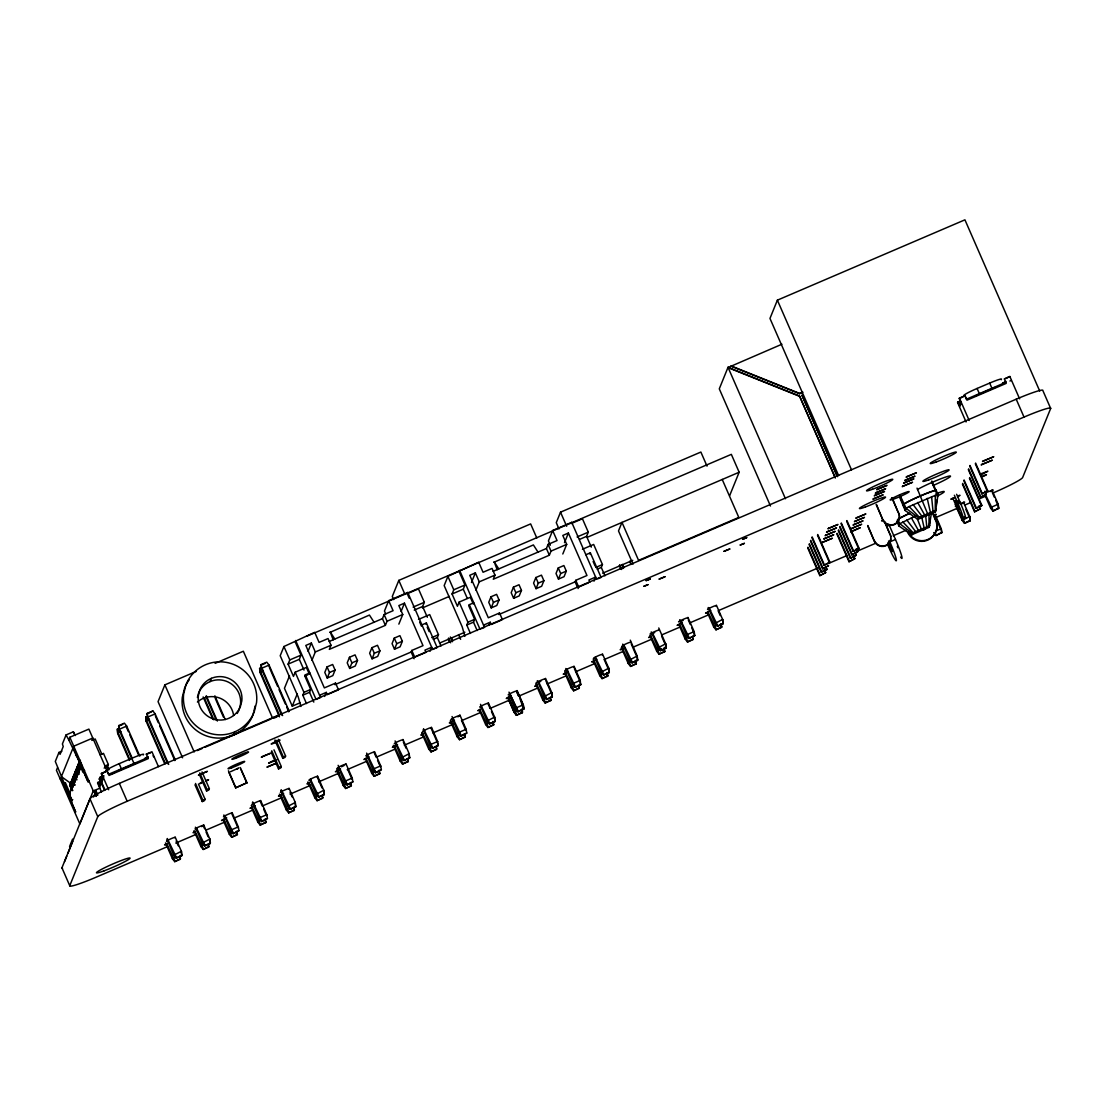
<?xml version="1.0" encoding="UTF-8"?>
<svg xmlns="http://www.w3.org/2000/svg" width="1106" height="1106" viewBox="0 0 1106 1106"><rect width="100%" height="100%" fill="white"/><g stroke="black" fill="none" stroke-linecap="round" stroke-linejoin="round"><path stroke-width="1.5" d="M896.925 521.451L898.874 525.931L911.593 534.834L913.141 532.705L928.999 525.903L929.012 514.138M899.883 497.824L905.15 510.502L917.856 519.405L919.404 517.262L935.261 510.474L935.289 495.35L938.04 494.548L936.091 490.082A20.198 1.687 -23.6 0 0 904.044 503.811L900.478 496.304M911.593 534.834L929.178 527.285L930.146 518.908M917.856 519.405L935.455 511.857L935.842 508.497M936.215 505.152L936.796 500.119M929.178 527.285L931.39 513.115M935.455 511.857L938.04 494.548L937.183 496.76M197.407 697.471L198.181 694.374M253.578 712.388L252.901 715.112A36.719 36.457 22.1 0 1 182.31 697.292L184.619 688.056A36.719 36.457 22.1 0 1 189.264 679.748M253.993 710.757L255.209 705.877M898.874 525.931L899.745 523.719L914.98 516.281M905.15 510.502L906.008 508.29L909.118 506.562L935.289 495.35M903.906 504.156L904.998 503.465A18.968 1.59 -23.6 0 1 935.095 490.566L936.091 490.082M61.881 751.181L58.964 752.426L55.3 761.44L64.314 783.352L63.747 784.721L65.434 782.868L70.314 794.039L69.194 794.523L71.627 800.108L71.185 801.228L75.692 812.081L60.816 778.016L60.318 779.232M75.374 735.518L73.342 731.813L66.056 734.937L62.406 743.951L63.236 746.536L60.083 754.32L58.964 752.426M57.471 767.702L56.42 770.301L79.853 823.942L93.263 790.914L99.941 788.177M83.448 770.398L68.766 739.859L69.83 737.26L88.881 729.103L106.992 770.564M72.678 748.803L61.383 776.633L71.033 783.518M75.609 755.509L76.162 754.126M71.614 789.808L69.733 784.97L71.724 789.546M72.443 787.776L70.438 783.2L72.789 781.97M72.72 787.099L70.825 782.26L72.83 786.836M71.268 781.168L73.273 785.758M73.812 784.403L71.931 779.55L73.922 784.126M74.282 773.73L76.95 779.827M78.415 763.569L80.406 768.158M79.342 761.274L81.899 767.647M71.669 781.97L76.065 771.145M77.309 768.048L80.448 760.32M69.194 794.523L80.489 766.693L81.609 766.209M92.296 739.264L92.793 738.048L73.729 746.204L73.231 747.421L88.01 781.748L83.379 771.172L84.609 770.412M83.379 771.172L82.936 772.278L78.789 762.628L81.457 768.725M69.554 846.56L72.595 839.081M131.586 758.481L119.158 730.015L118.798 725.564L124.397 723.158L126.678 726.075L139.812 756.117M167.822 846.477L96.402 877.072A30.595 2.558 -23.6 0 1 69.747 885.699L61.936 867.809L89.959 798.767A30.595 2.558 -23.6 0 1 119.351 783.38L1016.207 399.197A30.595 2.558 -23.6 0 1 1042.861 390.57L1050.672 408.46L1022.649 477.502A30.595 2.558 -23.6 0 1 993.243 492.889M64.507 861.698L66.733 856.21M68.005 853.085L72.747 841.39M94.328 790.569L93.775 791.924L96.028 790.97L97.853 795.159M101.697 782.08L99.305 785.675L100.425 785.191L98.959 781.831L97.563 782.993L101.476 791.937M97.84 782.315L99.803 786.795L101.061 783.67L99.388 778.527L104.586 790.444M104.876 789.725L99.678 777.808L103.909 775.735M99.955 777.131L101.904 781.61L103.162 778.486L101.489 773.343L107.088 770.937L109.052 775.417L148.287 758.605L146.324 754.126L151.937 751.734L158.448 766.638M117.72 733.555L117.36 729.089L117.72 733.555L129.471 760.43M119.158 730.015L118.798 725.564M93.581 796.984L96.028 790.97M104.144 768.089L107.503 766.638L108.36 764.55L103.48 753.366L100.121 754.804M101.213 774.02L107.088 770.937M69.747 885.699L97.77 816.657A30.595 2.558 -23.6 0 1 127.176 801.269L1024.018 417.086A30.595 2.558 -23.6 0 1 1050.672 408.46M167.67 763.679L147.637 717.822L147.264 713.356L152.877 710.964L155.158 713.882L175.19 759.739M146.199 721.361L145.826 716.895L146.199 721.361L164.849 764.052M147.637 717.822L147.264 713.356M152.877 710.964L146.987 714.034M196.274 671.411L164.877 684.863L158.061 701.646L182.587 757.79M154.812 714.753L155.158 713.882L147.983 716.951L168.706 764.398M146.324 754.126L150.54 752.882M147.734 757.624L108.554 774.297L107.033 771.076M210.029 681.586L211.343 678.337M180.154 856.058L180.306 859.265L174.707 861.657L172.412 858.74L175.633 856.638M181.743 855.726L181.384 851.261L181.743 855.726L176.144 858.132L173.849 855.201L181.384 851.261L175.149 837.021M174.707 861.657L180.582 858.588M176.144 858.132L182.02 855.049M194.96 784.804L202.287 801.56L202.84 800.205L205.08 799.251L198.416 784.016M199.91 775.762L206.573 791.011L207.126 789.656L209.366 788.689L202.039 771.919M205.08 799.251L204.527 800.606L202.287 801.56M209.366 788.689L208.813 790.043L206.573 791.011M279.445 716.84L260.104 672.559L259.73 668.107L260.449 671.701L279.099 714.393M281.56 714.891L261.528 669.033L261.168 664.568L266.767 662.176L269.062 665.093L289.095 710.951M233.421 735.117L234.735 731.868M260.104 672.559L263.325 670.471M261.528 669.033L261.168 664.568M268.703 665.964L269.062 665.093L261.887 668.162L282.611 715.596M208.633 843.864L208.785 847.058L203.186 849.463L200.891 846.546L204.112 844.445M210.223 843.532L209.85 839.067L210.223 843.532L204.61 845.924L202.329 843.007L209.85 839.067L203.628 824.813M319.579 695.259L326.298 692.384L327.279 694.623L338.491 689.812L335.56 683.107L334.938 684.655L411.169 652.001L411.791 650.452L423.004 645.655L404.45 603.171L398.837 605.576L402.75 614.521L387.045 621.24L385.386 625.346L329.325 649.36L330.998 645.254L328.067 638.549L319.095 642.392L314.698 632.328L283.938 646.512L280.205 655.72L298.274 697.07L300.915 706.485M203.186 849.463L209.062 846.38M204.61 845.924L210.499 842.855M228.983 772.596L235.647 787.831L246.97 782.758L240.306 767.523M306.473 703.568L302.809 695.19L309.542 692.301L310.689 689.467L304.827 676.043L305.325 674.826L309.804 672.904L309.321 674.121L306.39 667.416L295.178 672.227L293.463 676.416L288.099 664.125L289.8 659.923L301.012 655.125L295.15 641.715M289.523 675.821L284.449 688.291L292.261 706.167L300.182 702.78M235.647 787.831L246.97 782.758M288.099 664.125L299.311 659.328L301.012 655.125M237.113 831.671L237.265 834.864L231.652 837.27L229.371 834.339L232.592 832.251M231.748 813.491L237.97 827.73L238.329 826.873L238.965 830.661L233.09 833.73L230.795 830.813L231.154 829.942L238.329 826.873L232.094 812.62M278.436 716.232L278.823 715.292L271.468 718.43M231.652 837.27L237.541 834.187M233.09 833.73L238.965 830.661M308.049 651.268L311.394 643.042L315.307 651.973L311.961 660.213M292.261 706.167L297.334 693.697M302.809 695.19L303.956 692.342L310.689 689.467M333.224 639.862L330.182 631.872L334.814 639.047M271.191 752.149L278.518 768.905L279.071 767.55L281.311 766.596L273.984 749.827M274.813 740.066L282.804 758.357L283.357 757.002L285.597 756.034L278.27 739.264M265.578 819.463L265.73 822.67L260.131 825.062L257.836 822.145L261.057 820.044M263.684 809.205L266.449 815.537L266.809 814.666L267.445 818.454L261.569 821.537L259.274 818.606L259.634 817.749L266.809 814.666L260.574 800.426M281.311 766.596L280.758 767.951L278.518 768.905M285.597 756.034L285.044 757.389L282.804 758.357M260.131 825.062L266.007 821.993M261.569 821.537L267.445 818.454M327.044 666.89L324.791 672.434L327.238 678.033L332.837 675.628L335.09 670.07L332.657 664.485L327.044 666.89L329.491 672.476L327.238 678.033M324.652 696.448L326.298 692.384M294.058 807.269L294.21 810.463L288.611 812.869L286.316 809.951L289.537 807.85M295.648 806.938L295.274 802.472L295.648 806.938L290.035 809.343L287.754 806.412L295.274 802.472L289.053 788.219M349.468 657.282L347.215 662.84L349.662 668.425L355.261 666.019L357.515 660.476L355.067 654.876L349.468 657.282L351.915 662.867L349.662 668.425M288.611 812.869L294.486 809.786M290.035 809.343L295.924 806.26M421.911 624.89L426.404 622.968L437.147 647.549L432.653 649.471L407.755 592.47L388.69 600.641L384.459 611.065L385.718 613.927M329.201 641.452L382.455 618.641L384.128 614.535L393.086 610.692L388.69 600.641M536.797 538L530.645 523.912L398.81 580.387L392.284 596.466L393.653 599.604M371.893 647.674L369.639 653.231L372.072 658.817L377.685 656.411L379.939 650.867L377.492 645.282L371.893 647.674L374.326 653.273L372.072 658.817M322.537 795.076L322.689 798.269L317.076 800.675L314.795 797.744L318.016 795.656M324.113 794.744L323.754 790.278L324.113 794.744L318.514 797.136L316.219 794.219L323.754 790.278L317.519 776.025M317.076 800.675L322.966 797.592M318.514 797.136L324.39 794.067M409.206 598.166L407.257 593.687L407.755 592.47M401.105 611.411L404.45 603.171M398.851 624.13L402.75 614.521M394.303 638.079L392.063 643.623L394.496 649.208L400.109 646.816L402.363 641.259L399.916 635.673L394.303 638.079L396.75 643.664L394.496 649.208M351.003 782.868L351.155 786.076L345.556 788.481L343.261 785.55L346.482 783.463M347.726 769.444L351.874 778.942L352.233 778.085L352.869 781.859L346.994 784.942L344.699 782.025L345.058 781.154L352.233 778.085L345.998 763.831M345.556 788.481L351.432 785.398M346.994 784.942L352.869 781.859M414.211 610.097L422.63 606.503L424.331 602.3L418.469 588.89L407.257 593.687M425.907 624.185L426.404 622.968M502.456 619.678L499.525 612.973L498.889 614.521L575.12 581.853L575.756 580.318L586.968 575.507L568.401 533.037L562.802 535.442L566.701 544.387L551.009 551.106L549.35 555.212L493.29 579.226L494.963 575.12L492.032 568.415L483.059 572.258L478.663 562.194L447.902 576.378L444.17 585.586L462.239 626.936L464.879 636.351M379.482 770.675L379.635 773.882L374.035 776.274L371.74 773.357L374.962 771.255M377.588 760.416L380.353 766.748L380.699 765.877L381.349 769.665L375.459 772.748L373.178 769.817L373.524 768.96L380.699 765.877L374.478 751.624M374.035 776.274L379.911 773.205M375.459 772.748L381.349 769.665M473.271 603.987L470.34 597.281L459.128 602.093L457.428 606.282L452.064 593.991L453.764 589.788L464.976 584.991L459.114 571.581M430.027 651.296L431.686 647.245L424.953 650.121L425.934 652.36L414.722 657.158L411.791 650.452M433.303 639.282L437.34 637.554L438.488 634.72L429.695 614.59L418.497 619.401M452.064 593.991L463.276 589.18L464.976 584.991M471.46 582.516L475.359 572.894L479.271 581.839L475.926 590.079M407.962 758.481L408.114 761.675L402.501 764.08L400.22 761.163L403.441 759.062M409.538 758.149L409.179 753.684L409.538 758.149L403.939 760.541L401.644 757.624L409.179 753.684L402.943 739.43M402.501 764.08L408.39 760.997M403.939 760.541L409.814 757.472M473.769 602.77L469.29 604.692L468.792 605.908L474.654 619.319L473.492 622.166L466.773 625.042L470.437 633.434M466.773 625.042L467.921 622.208L474.654 619.319M497.188 569.728L494.147 561.737L498.778 568.913M436.428 746.274L436.58 749.481L430.981 751.886L428.686 748.956L431.907 746.868M431.077 728.107L437.299 742.347L437.644 741.49L438.294 745.264L432.418 748.347L430.123 745.43L430.483 744.559L437.644 741.49L431.423 727.236M491.009 596.756L488.755 602.3L491.202 607.885L496.801 605.494L499.055 599.936L496.608 594.351L491.009 596.756L493.456 602.341L491.202 607.885M430.981 751.886L436.856 748.803M432.418 748.347L438.294 745.264M489.17 624.959L490.262 622.249L491.244 624.475L501.046 620.272M513.433 587.148L511.179 592.692L513.613 598.291L519.226 595.885L521.479 590.341L519.032 584.742L513.433 587.148L515.866 592.733L513.613 598.291M464.907 734.08L465.059 737.287L459.46 739.679L457.165 736.762L460.386 734.66M461.617 720.656L465.778 730.154L466.124 729.283L466.773 733.071L460.884 736.154L458.603 733.223L458.949 732.366L466.124 729.283L459.902 715.043M459.46 739.679L465.336 736.61M460.884 736.154L466.773 733.071M596.618 579.337L571.719 522.336L552.654 530.493L548.424 540.917L550.304 545.23M707.024 466.138L700.872 452.05L560.521 512.175L556.263 522.668L558.986 528.931M493.165 571.318L546.419 548.507L548.078 544.401L557.051 540.558L552.654 530.493M535.843 577.539L533.59 583.097L536.037 588.682L541.65 586.277L543.903 580.733L541.456 575.148L535.843 577.539L538.29 583.139L536.037 588.682M493.387 721.886L493.539 725.08L487.926 727.485L485.645 724.568L488.866 722.467M494.963 721.554L494.603 717.089L494.963 721.554L489.364 723.946L487.069 721.029L494.603 717.089L488.368 702.835M487.926 727.485L493.815 724.402M489.364 723.946L495.239 720.877M571.719 522.336L571.221 523.553L582.433 518.755L588.295 532.166L586.581 536.355L579.585 539.369M564.502 542.645L568.401 533.037M562.802 553.995L566.701 544.387M558.267 567.945L556.014 573.489L558.461 579.074L564.06 576.682L566.313 571.125L563.88 565.539L558.267 567.945L560.714 573.53L558.461 579.074M521.52 709.195L522.239 712.789L516.405 715.292L514.11 712.361L517.567 710.176M520.179 699.324L523.663 709.25L517.843 711.752L515.548 708.835L515.908 707.964L523.304 704.799L517.069 690.545M514.691 711.407L516.626 715.195L514.345 712.264L508.47 697.153M516.405 715.292L522.502 712.112L522.073 709.596M517.843 711.752L523.94 708.587L523.304 704.799L523.442 709.347L523.94 708.587M522.502 712.112L522.004 712.886L521.534 710.494M589.871 554.051L590.355 552.834L601.097 577.415L598.111 578.701M578.051 588.572L578.687 587.023L588.489 582.821M550.553 697.388L550.705 700.596L545.106 702.987L542.811 700.07L546.032 697.969M552.143 697.057L551.77 692.591L552.143 697.057L546.53 699.462L544.249 696.531L551.77 692.591L545.548 678.351M593.991 581.162L595.636 577.097L588.917 579.986L589.899 582.226M545.106 702.987L550.982 699.918M546.53 699.462L552.419 696.379M597.268 569.148L601.291 567.419L602.452 564.572L593.659 544.456L582.447 549.267M579.032 685.195L579.185 688.388L573.572 690.794L571.29 687.877L574.512 685.775M580.249 680.397L580.622 684.863L575.009 687.268L572.728 684.337L573.074 683.48L580.249 680.397L574.028 666.144M573.572 690.794L579.461 687.711M575.009 687.268L580.885 684.185M607.498 673.001L607.664 676.195L602.051 678.6L599.77 675.669L602.991 673.582M609.088 672.669L608.729 668.204L609.088 672.669L603.489 675.061L601.194 672.144L608.729 668.204L602.494 653.95M835.307 477.612L799.666 396.045L728.025 367.316L719.287 388.842L770.481 506.009M602.051 678.6L607.927 675.517M603.489 675.061L609.365 671.992M835.196 477.889L799.555 396.321L727.914 367.579L781.914 344.229M635.978 660.794L636.13 664.001L630.531 666.406L628.236 663.476L631.457 661.388M637.568 660.462L637.194 656.01L637.568 660.462L631.955 662.867L629.673 659.95L637.194 656.01L630.282 640.167M1039.723 391.054L964.93 219.831L777.38 300.168L769.97 318.431L838.597 475.525M630.531 666.406L636.406 663.324M631.955 662.867L637.844 659.784M664.236 647.342L664.609 651.807L658.996 654.199L656.715 651.282L657.061 650.411L661.374 648.572M666.047 648.268L665.674 643.803L666.047 648.268L660.434 650.674L658.153 647.743L665.674 643.803L658.761 627.973M658.996 654.199L664.886 651.13M660.434 650.674L666.31 647.591M729.656 495.626L739.154 472.234L731.343 454.359L306.915 636.171M692.923 636.406L693.089 639.6L687.476 642.005L685.195 639.088L688.416 636.987M691.72 627.724L693.794 632.48L694.153 631.609L694.789 635.397L688.914 638.466L686.619 635.549L686.978 634.678L694.153 631.609L687.918 617.355M687.476 642.005L693.351 638.922M688.914 638.466L694.789 635.397M731.08 366.224L799.514 393.681L802.749 392.077M721.402 624.199L721.554 627.406L715.955 629.812L713.66 626.881L716.882 624.793M722.992 623.867L722.619 619.415L722.992 623.867L717.379 626.273L715.098 623.355L722.619 619.415L716.398 605.162M715.955 629.812L721.831 626.729M717.379 626.273L723.269 623.19M807.698 547.899L819.822 575.645L825.698 572.576L824.343 569.493M821.205 572.203L827.094 569.134L821.205 572.203L809.094 544.456M822.601 568.774L828.491 565.691L822.601 568.774L810.491 541.028M811.873 537.585L823.998 565.332L829.887 562.249L817.763 534.502M825.698 572.576L819.822 575.645M823.998 565.332L829.887 562.249M836.869 533.977L848.993 561.737L854.869 558.654L853.528 555.571M838.265 530.548L850.39 558.295L856.265 555.212L854.924 552.129M839.661 527.106L851.786 554.853L857.662 551.77L856.307 548.687M841.058 523.663L853.182 551.41L859.058 548.341L846.933 520.58M854.869 558.654L848.993 561.737M856.265 555.212L850.39 558.295M857.662 551.77L851.786 554.853M853.182 551.41L859.058 548.341M890.772 538.968A8.572 8.502 22.1 0 1 874.417 541.318L867.837 525.488M892.1 497.645L898.68 513.488A8.572 8.502 22.1 0 1 894.256 524.673A8.572 8.502 22.1 0 1 882.989 520.207L876.408 504.364M884.883 521.852L890.109 534.599A8.572 8.502 22.1 0 1 890.731 536.742M966.063 421.953L957.602 402.584L958.999 401.423L960.464 404.782L959.344 405.252L960.602 402.142M957.879 401.907L959.828 406.372L961.086 403.261L959.414 398.119L965.013 395.713L966.976 400.178L1006.211 383.381L1004.262 378.902L1009.861 376.496L1019.621 398.851M959.137 398.796L965.013 395.713M935.883 519.474A15.304 15.194 22.1 0 1 927.962 539.452A15.304 15.194 22.1 0 1 907.846 531.488L907.57 532.166A15.304 15.194 22.1 0 0 927.699 540.129A15.304 15.194 22.1 0 0 935.607 520.152L933.132 513.198M933.699 532.608L935.994 535.525L941.87 532.456L941.234 528.668L934.999 514.414M935.994 535.525L941.87 532.456M1005.672 382.4L966.423 399.197L964.957 395.851M1009.861 376.496L1005.617 378.584M970.073 520.926L969.699 516.474L970.073 520.926L964.46 523.332L962.179 520.414L969.699 516.474L963.478 502.221M964.46 523.332L970.349 520.249M962.414 484.082L974.538 511.829L980.428 508.746L979.073 505.663M963.81 480.64L975.934 508.387L981.824 505.318L969.699 477.571M968.317 469.566L980.441 497.313L986.317 494.244L984.962 491.161M969.713 466.124L981.838 493.884L987.713 490.801L975.589 463.055M980.428 508.746L974.538 511.829M975.934 508.387L981.824 505.318M986.317 494.244L980.441 497.313M987.713 490.801L981.838 493.884M995.746 500.382L997.819 505.138L998.179 504.267L998.815 508.055L992.939 511.138L990.644 508.207L991.004 507.35L998.179 504.267L991.958 490.027M992.939 511.138L998.815 508.055M143.255 754.983L143.573 754.195A13.894 1.161 -23.6 0 0 131.752 758.315L119.158 763.679A14.074 1.175 -23.6 0 0 107.282 770.688M1001.179 379.759L1001.497 378.971A13.894 1.161 -23.6 0 0 989.676 383.091L977.082 388.455A14.074 1.175 -23.6 0 0 963.838 395.409M277.067 759.725L277.302 759.172M175.038 837.809C177.015 835.542 161.531 842.924 168.209 840.919M231.997 813.422C233.96 811.14 218.49 818.537 225.168 816.518M260.463 801.228C262.44 798.947 246.956 806.329 253.633 804.325M288.942 789.02C290.919 786.753 275.435 794.136 282.113 792.131M317.422 776.827C319.385 774.546 303.915 781.942 310.592 779.937M345.888 764.633C347.865 762.352 332.381 769.735 339.058 767.73M374.367 752.426C376.344 750.158 360.86 757.541 367.538 755.536M402.847 740.232C404.81 737.965 389.34 745.347 396.017 743.343M431.312 728.038C433.289 725.757 417.805 733.154 424.483 731.135M488.271 703.637C490.235 701.37 474.764 708.752 481.442 706.748M545.217 679.25C547.069 676.872 527.645 686.411 540.82 681.365M573.696 667.042C575.659 664.775 560.189 672.158 566.866 670.153M602.162 654.849C604.139 652.568 588.655 659.964 595.332 657.946M630.641 642.655C632.618 640.374 617.134 647.757 623.812 645.752M659.121 630.448C660.959 628.084 641.549 637.609 654.724 632.577M687.586 618.254C689.439 615.89 670.015 625.415 683.19 620.383M716.066 606.06C718.043 603.779 702.559 611.176 709.236 609.157M889.57 525.723L890.302 525.17L888.201 525.682M144.568 758.467L148.093 756.615M277.827 741.559C287.519 735.988 261.196 748.029 275.546 742.596M202.066 782.177L199.633 783.615L201.679 783.117M206.158 781.195L208.592 779.771L206.546 780.269M236.449 769.347L238.163 768.449M1006.031 381.39L1002.492 383.243L1005.243 382.164M167.241 843.325L164.559 844.901L166.812 844.362M201.624 826.611C210.389 821.786 189.098 830.689 196.688 828.726M195.707 831.131L193.038 832.707L195.292 832.154M309.611 782.343L306.943 783.905L309.196 783.366M423.515 733.541L420.833 735.117L423.086 734.578M457.898 716.826C466.663 712.015 445.372 720.905 452.962 718.941M480.46 709.153L477.792 710.729L480.045 710.176M508.94 696.946L506.258 698.522L510.958 697.001M537.405 684.752L534.737 686.328L536.991 685.789M622.83 648.157L620.162 649.734L624.849 648.213M651.31 635.964L648.641 637.54L650.895 637.001M850.998 531.433L860.288 527.7L850.749 532.041M983.428 476.451L986.469 474.668L981.146 476.396M953.331 497.783L950.842 499.248L955.211 497.824M957.547 496.774L960.036 495.308L957.934 495.806M933.505 515.935L936.188 514.359L933.934 514.898M957.478 504.806L955.335 506.396M961.985 503.728L964.667 502.152L959.967 503.672M990.464 491.534L993.133 489.958L985.944 492.612M273.431 760.596L268.606 763.126L275.311 760.652M979.695 474.239L987.865 471.225L981.99 474.308M226.689 817.79L221.518 820.5L223.771 819.961M255.168 805.597L249.984 808.306L252.237 807.767M341.491 766.762L343.994 765.615M283.634 793.403L278.463 796.113L280.717 795.573M340.579 769.002L335.408 771.712L337.662 771.172M369.058 756.808L363.888 759.518L366.141 758.979M397.538 744.601L392.367 747.31L394.621 746.771M454.483 720.213L449.312 722.923L451.566 722.384M568.387 671.425L563.217 674.135L565.47 673.582M596.853 659.217L591.682 661.927L593.936 661.388M682.278 622.623L677.107 625.332L679.361 624.793M710.757 610.429L705.587 613.139L707.84 612.6M799.514 393.681L802.638 392.34M215.103 663.351L243.348 651.24L272.657 718.306M329.975 632.411L369.432 615.06L374.049 622.236M493.926 562.277L533.382 544.926L538.014 552.101M311.394 643.042L305.795 645.434L324.348 687.904L335.56 683.107M475.359 572.894L469.76 575.3L488.313 617.77L499.525 612.973M118.522 726.241L122.725 724.43M260.892 665.245L265.094 663.448M91.826 740.412L95.185 738.974L101.849 754.209M259.454 668.784L262.26 667.582M126.678 726.075L119.517 729.158L131.946 757.61M120.941 731.453L118.079 732.684L129.817 759.573M149.421 719.259L146.545 720.49L165.209 763.181M413.119 607.097L424.331 602.3M577.083 536.963L588.295 532.166M315.307 651.973L330.998 645.254M479.271 581.839L494.963 575.12M422.423 607.913L449.34 596.383M587.12 537.364L739.154 472.234M585.876 554.756L590.355 552.834M304.827 676.043L307.814 674.771M71.821 779.813L74.061 778.859M64.314 783.352L65.434 782.868M105.001 765.988L108.36 764.55M957.602 402.584L960.409 401.381M70.715 782.523L72.955 781.569M70.438 783.2L72.678 782.246M329.491 672.476L335.09 670.07M351.915 662.867L357.515 660.476M374.326 653.273L379.939 650.867M396.75 643.664L402.363 641.259M493.456 602.341L499.055 599.936M515.866 592.733L521.479 590.341M538.29 583.139L543.903 580.733M560.714 573.53L566.313 571.125M1009.93 381.017L1011.05 380.533M69.623 785.232L71.862 784.278M88.121 781.486L89.24 781.002M88.01 781.748L89.13 781.278M99.678 777.808L102.471 776.606M103.798 776.896L101.406 780.49L102.54 780.007L101.075 776.647M99.111 779.205L100.231 778.721M431.769 637.595L438.488 634.72M595.719 567.461L602.452 564.572M71.627 800.108L72.761 799.624M439.552 643.084L464.879 632.231M602.659 573.198L632.756 560.313M71.185 801.228L72.305 800.744L64.867 784.251M483.529 625.125L490.262 622.249M481.525 628.637L484.511 627.365L459.612 570.364M197.31 750.573L202.025 748.568M205.163 747.214L271.081 718.983M274.025 718.126L276.97 716.868M965.469 517.802L963.229 518.755A15.304 1.3 66.8 0 0 957.81 503.092L960.049 502.138L956.621 494.271M175.771 843.076L196.398 834.242M205.923 830.15L224.974 821.993M234.5 817.915L251.961 810.435M263.062 805.68L282.113 797.523M290.049 794.122L310.689 785.274M318.625 781.873L339.266 773.039M347.201 769.638L366.238 761.481M377.353 756.725L394.814 749.232M404.34 745.154L423.391 736.997M432.916 732.919L453.543 724.084M461.479 720.683L480.529 712.527M490.055 708.434L509.106 700.278M537.682 688.043L518.631 696.199L517.193 693.089M547.207 683.964L566.244 675.807M575.77 671.715L594.821 663.559M604.346 659.48L623.397 651.323M632.922 647.245L651.959 639.088M661.485 635.01L680.536 626.839M690.061 622.761L709.112 614.604M718.637 610.526L818.634 567.682M828.159 563.604L847.21 555.447M856.735 551.369L875.786 543.212M893.247 535.733L905.938 530.286M934.515 518.05L956.731 508.525M964.667 505.124L971.027 502.414M978.962 499.013L985.308 496.29M888.809 524.23L895.473 539.479L889.86 541.871A18.36 1.562 66.8 0 1 896.358 560.673A18.36 1.562 66.8 0 1 888.215 545.935M935.482 531.129L941.234 528.668L941.593 533.133M976.211 395.506A14.074 1.175 -23.6 0 1 979.515 394.04L992.11 388.676A13.894 1.161 -23.6 0 1 995.386 387.321M118.287 770.73A14.074 1.175 -23.6 0 1 121.591 769.264L134.185 763.9A13.894 1.161 -23.6 0 1 136.397 762.988M509.907 694.54C503.23 696.559 518.714 689.162 516.737 691.444L518.797 696.158M935.261 510.474L936.077 510.239M928.999 525.903L929.814 525.668M903.326 505.677L904.183 505.539M238.882 767.923L230.394 771.781M731.19 365.962L799.624 393.418M918.478 517.774L906.008 508.29L904.044 503.811M912.215 533.203L899.745 523.719L897.782 519.239M910.017 532.498L912.409 534.599M909.118 506.562L919.404 517.262M902.855 521.991L913.141 532.705M913.086 504.571L921.81 516.06M906.823 520L915.547 531.488M993.216 510.46L985.474 494.672M964.736 522.654L956.303 505.29M934.791 532.774L936.27 534.848M717.656 625.595L709.223 608.231M716.232 629.134L707.785 611.77M689.19 637.789L680.743 620.425M687.752 641.328L679.319 623.964M660.711 649.996L652.277 632.632M659.273 653.522L650.84 636.157M632.231 662.19L623.798 644.826M630.807 665.729L621.669 646.775M603.765 674.384L595.318 657.019M602.328 677.923L593.203 658.969M575.286 686.591L566.853 669.227M573.848 690.116L564.724 671.176M546.806 698.785L538.373 681.42M545.382 702.31L536.244 683.37M518.106 711.075L508.981 692.135M516.682 714.614L508.235 697.25M489.64 723.269L480.502 704.328M488.202 726.808L479.769 709.444M461.161 735.476L452.036 716.522M459.723 739.002L450.598 720.061M432.681 747.67L423.557 728.73M431.257 751.209L422.119 732.255M404.215 759.863L395.077 740.923M402.778 763.403L394.344 746.038M375.736 772.071L366.611 753.117M374.298 775.596L365.865 758.232M347.256 784.265L338.132 765.324M345.832 787.804L336.694 768.85M318.791 796.458L310.357 779.094M317.353 799.997L308.92 782.633M290.311 808.666L281.187 789.712M288.873 812.191L280.44 794.827M261.832 820.859L252.707 801.905M260.408 824.385L251.269 805.445M233.366 833.053L224.933 815.689M231.928 836.592L223.495 819.228M204.886 845.26L196.453 827.896M203.449 848.786L195.015 831.422M176.407 857.454L167.282 838.5M174.983 860.98L166.536 843.615M917.634 502.442L924.561 514.76M911.372 517.871L918.298 530.203M66.056 734.937L68.766 739.859M958.197 500.437L958.612 501.239M1016.207 399.197L1024.018 417.086M989.676 383.091L992.11 388.676M977.082 388.455L979.515 394.04M959.414 398.119L969.174 420.474M992.289 492.474L994.363 497.216M975.312 463.732L986.759 489.944M985.114 495.543L990.644 508.207M969.976 465.46L982.1 493.207M968.58 468.889L980.704 496.635M969.423 478.234L981.547 505.995M964.086 479.963L976.211 507.709M962.69 483.405L974.815 511.152M965.897 509.424L968.662 515.755M954.381 495.239L957.81 503.092M952.999 498.626L956.441 506.479A15.304 1.3 66.8 0 0 963.229 518.755M955.252 504.571L962.179 520.414M931.846 480.999L935.966 490.428M931.501 481.622L936.948 494.092M935.344 516.861L940.183 527.949M932.856 513.861L935.607 520.152M917.012 488.119L927.492 513.474M899.427 495.364L905.565 509.396M891.934 498.046L898.003 511.94M897.256 520.152L899.302 524.825M885.394 523.802L889.431 533.051M876.242 504.765L882.989 520.207M777.38 300.168L851.509 469.829M867.671 525.889L874.417 541.318M837.546 476.645L801.905 395.091L836.744 475.359M846.657 521.258L858.781 549.018M841.32 522.986L853.445 550.733M839.938 526.428L852.049 554.175M838.542 529.871L850.666 557.618M837.145 533.299L849.27 561.06M817.486 535.18L829.611 562.926M825.463 566.728L826.818 569.811M812.15 536.908L824.274 564.654M810.753 540.35L822.878 568.097M809.357 543.779L821.482 571.539M807.961 547.221L820.085 574.968M728.025 367.316L785.454 498.737M722.204 479.423L738.808 517.428L638.577 560.369L621.973 522.364L618.503 530.935L633.033 564.184M718.126 610.775L720.2 615.53M708.186 607.512L715.098 623.355M707.439 612.627L713.66 626.881M688.264 619.802L690.338 624.558M679.706 619.719L686.619 635.549M678.96 624.835L685.195 639.088M629.632 561.309L631.014 564.475M661.858 636.752L664.637 643.084M622.457 564.392L623.839 567.544M622.111 565.249L623.494 568.415M651.227 631.913L658.153 647.743M619.636 564.751L621.71 569.507M619.291 565.622L620.673 568.788M649.803 635.438L656.715 651.282M601.291 567.419L604.954 575.797M586.581 536.355L591.281 547.124M631.319 644.204L636.157 655.291M593.12 561.502L595.069 565.968M622.761 644.107L629.673 659.95M621.323 647.646L628.236 663.476M560.521 512.175L566.673 526.262M575.756 580.318L578.687 587.023M575.12 581.853L577.47 587.231M604.222 659.563L608.369 669.075M548.078 544.401L551.009 551.106M594.973 657.89L601.194 672.144M546.419 548.507L549.35 555.212M593.535 661.429L599.77 675.669M574.36 668.605L579.903 681.268M565.802 668.508L572.728 684.337M565.069 673.623L571.29 687.877M545.894 680.798L550.733 691.886M537.336 680.702L544.249 696.531M535.898 684.241L542.811 700.07M516.848 690.642L523.069 704.895L523.719 708.67M509.894 693.614L518.064 711.656L515.769 708.739L509.548 694.485M463.276 589.18L467.299 598.401M509.327 694.582L515.548 708.835M469.29 604.692L480.032 629.286M508.11 698.024L514.345 712.264M507.889 698.107L514.11 712.361M473.492 622.166L477.156 630.544M447.902 576.378L453.764 589.788M459.128 602.093L467.921 622.208M458.561 634.595L460.635 639.337M488.023 703.706L490.096 708.462M491.479 711.628L494.244 717.96M451.386 637.664L452.769 640.83M450.349 636.959L452.409 641.701M480.847 706.775L487.069 721.029M448.566 638.038L450.64 642.78M448.22 638.909L449.603 642.074M479.41 710.315L485.645 724.568M437.34 637.554L441.004 645.945M422.63 606.503L427.331 617.259M427.206 627.157L429.156 631.637M419.658 622.084L421.414 626.107M398.81 580.387L404.962 594.475M452.368 718.983L458.603 733.223M450.253 720.932L457.165 736.762M411.169 652.001L414.1 658.706M384.128 614.535L387.045 621.24M382.455 618.641L385.386 625.346M423.211 729.587L430.123 745.43M421.773 733.126L428.686 748.956M403.289 741.877L406.054 748.223M395.423 743.37L401.644 757.624M393.294 745.32L400.22 761.163M374.118 752.495L376.192 757.251M366.943 755.564L373.178 769.817M365.519 759.103L371.74 773.357M295.648 640.498L320.546 697.499L316.067 699.421L305.325 674.826M299.311 659.328L304.012 670.084M309.542 692.301L313.814 702.089M338.477 767.771L344.699 782.025M283.938 646.512L289.8 659.923M295.178 672.227L303.956 692.342M337.04 771.297L343.261 785.55M269.394 667.54L277.689 686.508M279.071 689.674L285.293 703.9M286.675 707.066L288.735 711.808M317.173 776.896L322.012 787.97M309.998 779.965L316.219 794.219M307.869 781.914L314.795 797.744M276.03 740.232L283.357 757.002M290.076 792.255L292.164 797.011M271.744 750.794L279.071 767.55M280.827 790.583L287.754 806.412M279.403 794.108L286.316 809.951M214.868 695.812L225.237 719.536M215.214 698.259L223.495 717.227M260.228 801.283L262.302 806.039M240.859 769.32L246.859 783.034M206.31 695.729L217.37 721.029M205.965 696.586L216.334 720.31M252.362 802.776L259.274 818.606M204.195 697.679L213.859 719.812M203.145 696.96L212.822 719.094M251.615 807.892L257.836 822.145M228.43 770.799L235.758 787.569M223.882 814.97L230.795 830.813M164.877 684.863L194.172 751.928M223.136 820.099L229.371 834.339M199.799 772.887L207.126 789.656M195.513 783.449L202.84 800.205M155.504 716.329L158.269 722.66M159.637 725.812L174.845 760.61M203.269 825.684L204.651 828.85M206.048 832.016L208.122 836.772M195.403 827.177L202.329 843.007M193.979 830.703L200.891 846.546M153.126 755.757L153.61 756.877M126.333 726.946L128.407 731.688M129.789 734.854L138.762 755.412M176.186 841.044L178.26 845.8M131.752 758.315L134.185 763.9M166.937 839.371L173.849 855.201M165.499 842.91L172.412 858.74M119.158 763.679L121.591 769.264M119.351 783.38L127.176 801.269M107.503 766.638L108.817 769.624M107.393 766.914L108.706 769.9M101.489 773.343L108.651 789.739M73.342 731.813L74.572 734.619M95.78 791.578L96.996 794.371M95.669 791.841L96.886 794.633M94.439 790.61L96.554 795.449M95.005 792.408L96.443 795.726M94.84 792.822L96.277 796.126M94.729 793.085L96.167 796.403M69.83 737.26L93.263 790.914M82.286 766.707L79.618 760.596L82.176 766.97M81.07 766.527L79.065 761.951L80.959 766.804M80.24 768.559L78.25 763.983L80.13 768.836M79.964 769.237L77.973 764.661L79.867 769.513M79.701 769.914L77.697 765.338L79.591 770.191M79.425 770.592L77.42 766.016L79.314 770.854M79.148 771.269L77.144 766.693L79.038 771.532M78.872 771.947L76.867 767.37L78.761 772.209M79.259 774.145L76.591 768.048L78.485 772.887M89.959 798.767L97.77 816.657M78.319 773.301L76.328 768.725L78.208 773.564M78.042 773.979L76.051 769.403L77.932 774.241M77.766 774.656L75.775 770.066L77.669 774.919M77.503 775.334L75.498 770.744L77.392 775.596M77.226 776.011L75.222 771.421L77.116 776.274M76.95 776.688L74.945 772.099L76.839 776.951M76.673 777.352L74.669 772.776L76.563 777.629M76.12 778.707L74.13 774.131L76.01 778.983M75.844 779.384L73.853 774.808L75.733 779.661M75.567 780.062L73.577 775.486L75.471 780.338M75.305 780.739L73.3 776.163L75.194 781.016M75.028 781.417L73.024 776.841L74.918 781.693M74.752 782.094L72.747 777.518L74.641 782.371M74.475 782.772L72.471 778.195L74.365 783.048M74.862 784.983L72.194 778.873L74.752 785.246M73.646 784.804L71.655 780.228L73.535 785.08M73.107 786.159L71.102 781.583L72.996 786.435M70.549 782.937L72.554 787.513M72.277 788.191L70.272 783.615L72.167 788.454M72.664 790.389L69.996 784.292L72.554 790.666M917.303 518.673L921.229 528.903M927.215 498.336L930.367 512.272M921.644 516.861L924.104 527.714M998.068 506.341L998.538 508.732M720.836 623.812L721.554 627.406M694.043 633.669L694.513 636.074M664.125 649.402L664.609 651.807M635.411 660.406L636.13 664.001M606.945 672.6L607.664 676.195M580.138 682.471L580.622 684.863M550.235 698.19L550.705 700.596M492.82 721.485L493.539 725.08M464.34 733.693L464.824 736.084M437.534 743.55L438.017 745.942M407.63 759.283L408.114 761.675M378.916 770.288L379.635 773.882M350.436 782.481L350.92 784.873M293.726 808.071L294.21 810.463M265.011 819.076L265.73 822.67M236.546 831.27L237.016 833.661M179.836 856.86L180.306 859.265M521.852 709.693L522.281 712.209M931.584 496.635L933.022 511.249M925.639 515.327L926.759 526.691M62.53 868.279A30.595 2.558 -23.6 0 1 61.936 867.809M936.049 493.691A19.59 1.645 -23.6 0 1 937.653 495.889M917.51 489.516A19.59 1.645 -23.6 0 1 948.215 476.299A19.59 1.645 -23.6 0 1 933.257 485.451M882.643 520.871A10.41 0.871 -23.6 0 1 883.113 519.723M891.16 499.884A10.41 0.871 -23.6 0 1 899.565 494.866A10.41 0.871 -23.6 0 1 908.206 492.488A10.41 0.871 -23.6 0 1 892.03 499.649M112.466 773.564A14.074 1.175 -23.6 0 1 115.176 772.195M898.846 513.073A8.572 8.502 22.1 0 1 894.422 524.258A8.572 8.502 22.1 0 1 883.155 519.806M890.275 534.198A8.572 8.502 22.1 0 1 885.851 545.382A8.572 8.502 22.1 0 1 874.583 540.917M898.708 518.714A20.198 1.687 -23.6 0 1 909.422 513.405M898.736 518.894A18.968 1.59 -23.6 0 1 909.657 513.405M198.403 693.517A21.913 21.747 22.1 0 1 240.514 704.149L239.131 709.651A21.913 21.747 22.1 0 1 237.168 713.453M197.407 702.034A21.913 21.747 22.1 0 1 233.629 715.499M960.049 502.138A15.304 1.3 66.8 0 1 964.308 516.779M925.736 528.336A4.811 4.77 22.1 0 1 922.584 530.216M895.473 539.479A18.36 1.562 66.8 0 1 900.574 557.037M897.298 546.295A8.447 0.719 66.8 0 1 897.754 547.719M888.533 541A8.447 0.719 66.8 0 1 892.404 551.618A8.447 0.719 66.8 0 1 887.8 542.811M185.946 684.808L183.637 694.043A36.719 36.457 22.1 0 0 254.228 711.863L256.537 702.628A36.719 36.457 22.1 0 0 185.946 684.808M199.716 690.268L198.333 695.771A21.913 21.747 22.1 0 0 240.444 706.402L241.827 700.9A21.913 21.747 22.1 0 0 199.716 690.268M199.135 774.656L198.416 775.182L207.389 771.338L199.135 774.656M261.998 756.67L261.293 757.195L270.251 753.352L261.998 756.67M267.666 766.693L266.933 767.232L276.127 763.306L267.666 766.693M646.139 580.622L650.273 578.977L646.139 580.622M643.844 586.318L647.964 584.659L643.844 586.318M659.19 579.074L664.969 576.751L659.19 579.074M723.988 551.313L729.766 549.005L723.988 551.313M742.555 539.327L746.688 537.668L742.555 539.327M740.246 545.009L744.379 543.364L740.246 545.009M877.528 489.156L876.712 489.764L887.026 485.354L877.528 489.156M876.159 492.543L875.33 493.152L885.643 488.728L876.159 492.543M828.698 528.198L827.896 528.792L837.989 524.465L828.698 528.198M875.053 495.253L874.238 495.861L884.551 491.437L875.053 495.253M827.302 531.627L826.514 532.221L836.592 527.894L827.302 531.627M873.685 498.64L872.869 499.248L883.182 494.824L873.685 498.64M825.905 535.083L825.104 535.677L835.196 531.35L825.905 535.083M906.892 476.575L906.077 477.184L916.39 472.774L906.892 476.575M824.509 538.498L823.721 539.092L833.8 534.779L824.509 538.498M905.524 479.963L904.708 480.571L915.021 476.147L905.524 479.963M823.113 541.954L822.311 542.548L832.403 538.221L823.113 541.954M856.583 517.677L855.781 518.272L865.874 513.944L856.583 517.677M904.432 482.672L903.602 483.281L913.915 478.857L904.432 482.672M855.187 521.106L854.385 521.7L864.477 517.387L855.187 521.106M903.049 486.059L902.233 486.668L912.547 482.244L903.049 486.059M853.791 524.548L852.989 525.143L863.081 520.815L853.791 524.548M852.394 527.991L851.592 528.585L861.685 524.258L852.394 527.991M983.441 460.856L982.543 461.52L993.755 456.709L983.441 460.856M982.045 464.299L981.146 464.949L992.358 460.151L982.045 464.299M955.377 500.52L958.999 509.064L955.377 500.52M104.116 870.823A18.36 1.535 -23.6 0 0 130.066 858.256A18.36 1.535 -23.6 0 0 105.554 867.311A18.36 1.535 -23.6 0 0 104.116 870.823M235.606 758.301A9.18 0.774 -23.6 0 0 248.574 752.025A9.18 0.774 -23.6 0 0 236.311 756.545A9.18 0.774 -23.6 0 0 235.606 758.301M231.748 767.785A9.18 0.774 -23.6 0 0 244.716 761.495A9.18 0.774 -23.6 0 0 232.467 766.029A9.18 0.774 -23.6 0 0 231.748 767.785M872.51 489.267A14.323 1.203 -23.6 0 0 892.749 479.465A14.323 1.203 -23.6 0 0 873.629 486.516A14.323 1.203 -23.6 0 0 872.51 489.267M865.293 507.032A14.323 1.203 -23.6 0 0 885.533 497.244A14.323 1.203 -23.6 0 0 866.413 504.295A14.323 1.203 -23.6 0 0 865.293 507.032M928.86 479.81A14.323 1.203 -23.6 0 0 949.1 470.009A14.323 1.203 -23.6 0 0 929.98 477.059A14.323 1.203 -23.6 0 0 928.86 479.81M936.077 462.031A14.323 1.203 -23.6 0 0 956.317 452.23A14.323 1.203 -23.6 0 0 937.197 459.294A14.323 1.203 -23.6 0 0 936.077 462.031"/></g></svg>
